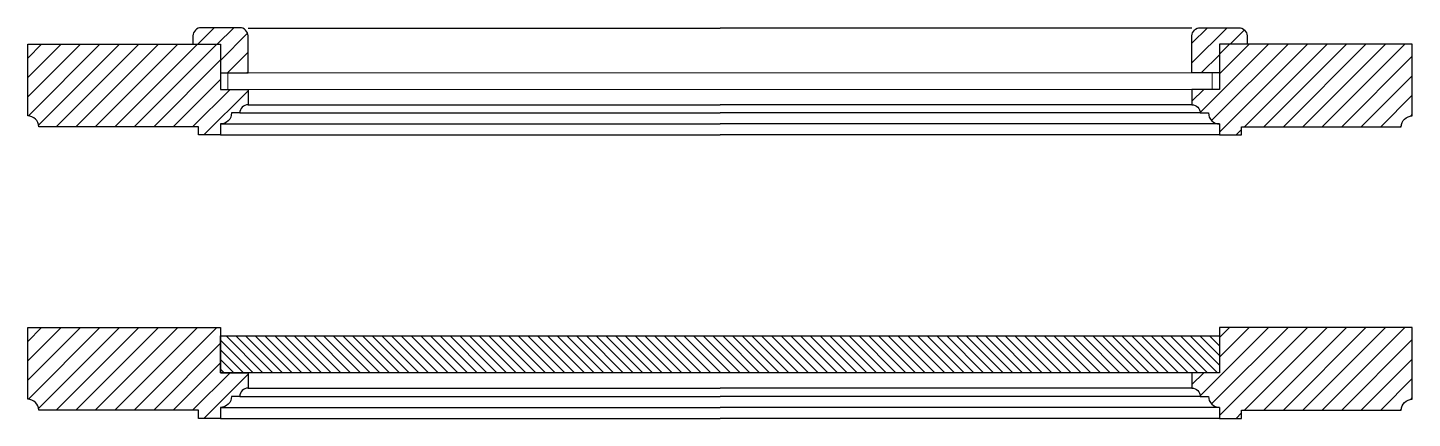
# Model space of a CAD drawing. Header units: inches. Extents: x 274057 to 444617, y 490067 to 635630.
# Drawn here: x 327285 to 327788, y 505761 to 505903 of the extents above; entities that cross this region are included whole.
import ezdxf

# ---------------------------------------------------------------- set-up
doc = ezdxf.new("R2010")
doc.units = ezdxf.units.IN
doc.header["$MEASUREMENT"] = 0
for name, color, linetype in [('CQ Grg Gypsum', 41, 'Continuous'), ('Layer7', 8, 'Continuous'), ('Wood SECT', 1, 'Continuous')]:
    doc.layers.add(name, color=color, linetype=linetype)
doc.layers.add('Glass', color=4, linetype='Continuous', lineweight=0)
pattern_1 = [(45, (20118.3853, -75431.223), (-3.535533906, 3.535533906), [])]
pattern_2 = [(45, (20118.3853, -75328.2434), (-3.535533906, 3.535533906), [])]
pattern_3 = [(45, (20104.3854, -75328.2434), (-3.535533906, 3.535533906), [])]

# ---------------------------------------------------------------- blocks, each defined once
blk = doc.blocks.new('cabinet 80 framed wood door')
at = {"layer": 'Layer7'}
h = blk.add_hatch(dxfattribs=at)
h.set_pattern_fill('ANSI31', color=256, scale=40)
h.set_pattern_definition(pattern_1)
h.paths.add_polyline_path([(352338.78, 505764.18), (352338.78, 505761.18), (352346.78, 505761.18), (352346.78, 505765.18, 0.414214), (352350.78, 505769.18), (352353.78, 505769.18, -0.414214), (352356.78, 505772.18), (352356.78, 505777.76), (352346.79, 505777.76), (352346.79, 505783.76), (352346.79, 505794.18), (352336.78, 505794.18), (352276.78, 505794.18), (352276.78, 505768.18, -0.397359), (352280.78, 505764.18)])
h = blk.add_hatch(dxfattribs=at)
h.set_pattern_fill('ANSI31', color=256, scale=40)
h.set_pattern_definition(pattern_1)
h.paths.add_polyline_path([(352775.47, 505764.18, -0.397359), (352779.47, 505768.18), (352779.47, 505794.18), (352709.47, 505794.18), (352709.47, 505783.76), (352709.47, 505777.76), (352699.47, 505777.76), (352699.47, 505772.18, -0.414214), (352702.47, 505769.18), (352705.47, 505769.18, 0.414214), (352709.47, 505765.18), (352709.47, 505761.18), (352717.47, 505761.18), (352717.47, 505764.18)])
h = blk.add_hatch(dxfattribs=at)
h.set_pattern_fill('ANSI31', color=256, scale=20, angle=90)
h.paths.add_polyline_path([(352709.47, 505777.76), (352709.47, 505791.18), (352346.79, 505791.18), (352346.79, 505777.76)])
at = {"color": 8, "elevation": 0.06}
for points in [[(352356.78, 505772.18), (352528.13, 505772.18)], [(352699.47, 505772.18), (352528.13, 505772.18)], [(352353.78, 505769.18), (352528.13, 505769.18)], [(352702.47, 505769.18), (352528.13, 505769.18)], [(352346.78, 505765.18), (352528.13, 505765.18)], [(352709.47, 505765.18), (352528.13, 505765.18)], [(352346.78, 505761.18), (352528.13, 505761.18)], [(352709.47, 505761.18), (352528.13, 505761.18)]]:
    blk.add_lwpolyline(points, dxfattribs=at)
at = {"layer": 'Wood SECT', "elevation": 0.06}
for points in [[(352356.78, 505777.76), (352356.78, 505772.18, 0.414214), (352353.78, 505769.18), (352350.78, 505769.18, -0.414214), (352346.78, 505765.18), (352346.78, 505761.18), (352338.78, 505761.18), (352338.78, 505764.18), (352280.78, 505764.18, 0.397359), (352276.78, 505768.18), (352276.78, 505794.18), (352346.79, 505794.18), (352346.79, 505783.76), (352346.79, 505783.76), (352346.79, 505777.76)], [(352699.47, 505777.76), (352699.47, 505772.18, -0.414214), (352702.47, 505769.18), (352705.47, 505769.18, 0.414214), (352709.47, 505765.18), (352709.47, 505761.18), (352717.47, 505761.18), (352717.47, 505764.18), (352775.47, 505764.18, -0.397359), (352779.47, 505768.18), (352779.47, 505794.18), (352709.47, 505794.18), (352709.47, 505783.76), (352709.47, 505783.76), (352709.47, 505777.76)]]:
    blk.add_lwpolyline(points, format="xyb", close=True, dxfattribs=at)
blk.add_lwpolyline([(352346.79, 505791.18), (352709.47, 505791.18), (352709.47, 505777.76), (352346.79, 505777.76)], close=True, dxfattribs=at)
blk = doc.blocks.new('cabinet 80 framed glass door')
at = {"layer": 'Layer7'}
h = blk.add_hatch(dxfattribs=at)
h.set_pattern_fill('ANSI31', color=256, scale=40)
h.set_pattern_definition(pattern_3)
h.paths.add_polyline_path([(352346.78, 505903.16), (352339.78, 505903.16, 0.414214), (352336.78, 505900.16), (352336.78, 505897.16), (352346.79, 505897.16), (352346.79, 505886.74), (352356.78, 505886.74), (352356.78, 505897.16), (352356.78, 505900.16, 0.414214), (352353.78, 505903.16)])
h = blk.add_hatch(dxfattribs=at)
h.set_pattern_fill('ANSI31', color=256, scale=40)
h.set_pattern_definition(pattern_3)
h.paths.add_polyline_path([(352702.47, 505903.16, 0.414214), (352699.47, 505900.16), (352699.47, 505897.16), (352699.47, 505886.74), (352709.47, 505886.74), (352709.47, 505897.16), (352719.47, 505897.16), (352719.47, 505900.16, 0.414214), (352716.47, 505903.16), (352709.47, 505903.16)])
h = blk.add_hatch(dxfattribs=at)
h.set_pattern_fill('ANSI31', color=256, scale=40)
h.set_pattern_definition(pattern_2)
h.paths.add_polyline_path([(352338.78, 505867.16), (352338.78, 505864.16), (352346.78, 505864.16), (352346.78, 505868.16, 0.414214), (352350.78, 505872.16), (352353.78, 505872.16, -0.414214), (352356.78, 505875.16), (352356.78, 505880.74), (352346.79, 505880.74), (352346.79, 505886.74), (352346.79, 505897.16), (352336.78, 505897.16), (352276.78, 505897.16), (352276.78, 505871.16, -0.397359), (352280.78, 505867.16)])
h = blk.add_hatch(dxfattribs=at)
h.set_pattern_fill('ANSI31', color=256, scale=40)
h.set_pattern_definition(pattern_2)
h.paths.add_polyline_path([(352775.47, 505867.16, -0.397359), (352779.47, 505871.16), (352779.47, 505897.16), (352709.47, 505897.16), (352709.47, 505886.74), (352709.47, 505880.74), (352699.47, 505880.74), (352699.47, 505875.16, -0.414214), (352702.47, 505872.16), (352705.47, 505872.16, 0.414214), (352709.47, 505868.16), (352709.47, 505864.16), (352717.47, 505864.16), (352717.47, 505867.16)])
at = {"color": 8, "elevation": 0.06}
for points in [[(352356.78, 505902.97), (352528.13, 505902.97)], [(352699.47, 505902.97), (352528.13, 505902.97)], [(352353.78, 505872.16), (352528.13, 505872.16)], [(352356.78, 505875.16), (352528.13, 505875.16)], [(352699.47, 505875.16), (352528.13, 505875.16)], [(352702.47, 505872.16), (352528.13, 505872.16)], [(352346.78, 505868.16), (352528.13, 505868.16)], [(352709.47, 505868.16), (352528.13, 505868.16)], [(352346.78, 505864.16), (352528.13, 505864.16)], [(352709.47, 505864.16), (352528.13, 505864.16)]]:
    blk.add_lwpolyline(points, dxfattribs=at)
at = {"layer": 'Glass', "color": 4, "elevation": 0.06}
for points in [[(352528.13, 505886.74), (352349.42, 505886.74), (352349.42, 505880.74), (352528.13, 505880.74)], [(352528.13, 505886.74), (352706.84, 505886.74), (352706.84, 505880.74), (352528.13, 505880.74)]]:
    blk.add_lwpolyline(points, dxfattribs=at)
at = {"layer": 'Wood SECT', "elevation": 0.06}
for points in [[(352346.79, 505886.74), (352356.78, 505886.74), (352356.78, 505897.16), (352356.78, 505900.16, 0.414214), (352353.78, 505903.16), (352346.78, 505903.16), (352339.78, 505903.16, 0.414214), (352336.78, 505900.16), (352336.78, 505897.16), (352346.79, 505897.16), (352346.79, 505886.74), (352356.78, 505886.74)], [(352709.47, 505886.74), (352699.47, 505886.74), (352699.47, 505897.16), (352699.47, 505900.16, -0.414214), (352702.47, 505903.16), (352709.47, 505903.16), (352716.47, 505903.16, -0.414214), (352719.47, 505900.16), (352719.47, 505897.16), (352709.47, 505897.16), (352709.47, 505886.74), (352699.47, 505886.74)]]:
    blk.add_lwpolyline(points, format="xyb", dxfattribs=at)
for points in [[(352356.78, 505880.74), (352356.78, 505875.16, 0.414214), (352353.78, 505872.16), (352350.78, 505872.16, -0.414214), (352346.78, 505868.16), (352346.78, 505864.16), (352338.78, 505864.16), (352338.78, 505867.16), (352280.78, 505867.16, 0.397359), (352276.78, 505871.16), (352276.78, 505897.16), (352346.79, 505897.16), (352346.79, 505886.74), (352346.79, 505886.74), (352346.79, 505880.74)], [(352699.47, 505880.74), (352699.47, 505875.16, -0.414214), (352702.47, 505872.16), (352705.47, 505872.16, 0.414214), (352709.47, 505868.16), (352709.47, 505864.16), (352717.47, 505864.16), (352717.47, 505867.16), (352775.47, 505867.16, -0.397359), (352779.47, 505871.16), (352779.47, 505897.16), (352709.47, 505897.16), (352709.47, 505886.74), (352709.47, 505886.74), (352709.47, 505880.74)]]:
    blk.add_lwpolyline(points, format="xyb", close=True, dxfattribs=at)

msp = doc.modelspace()

# ---------------------------------------------------------------- block references
at = {"layer": 'CQ Grg Gypsum'}
for name in ['cabinet 80 framed glass door', 'cabinet 80 framed wood door']:
    msp.add_blockref(name, (-24991.4, 0), dxfattribs=at)

doc.saveas('drawing.dxf')
